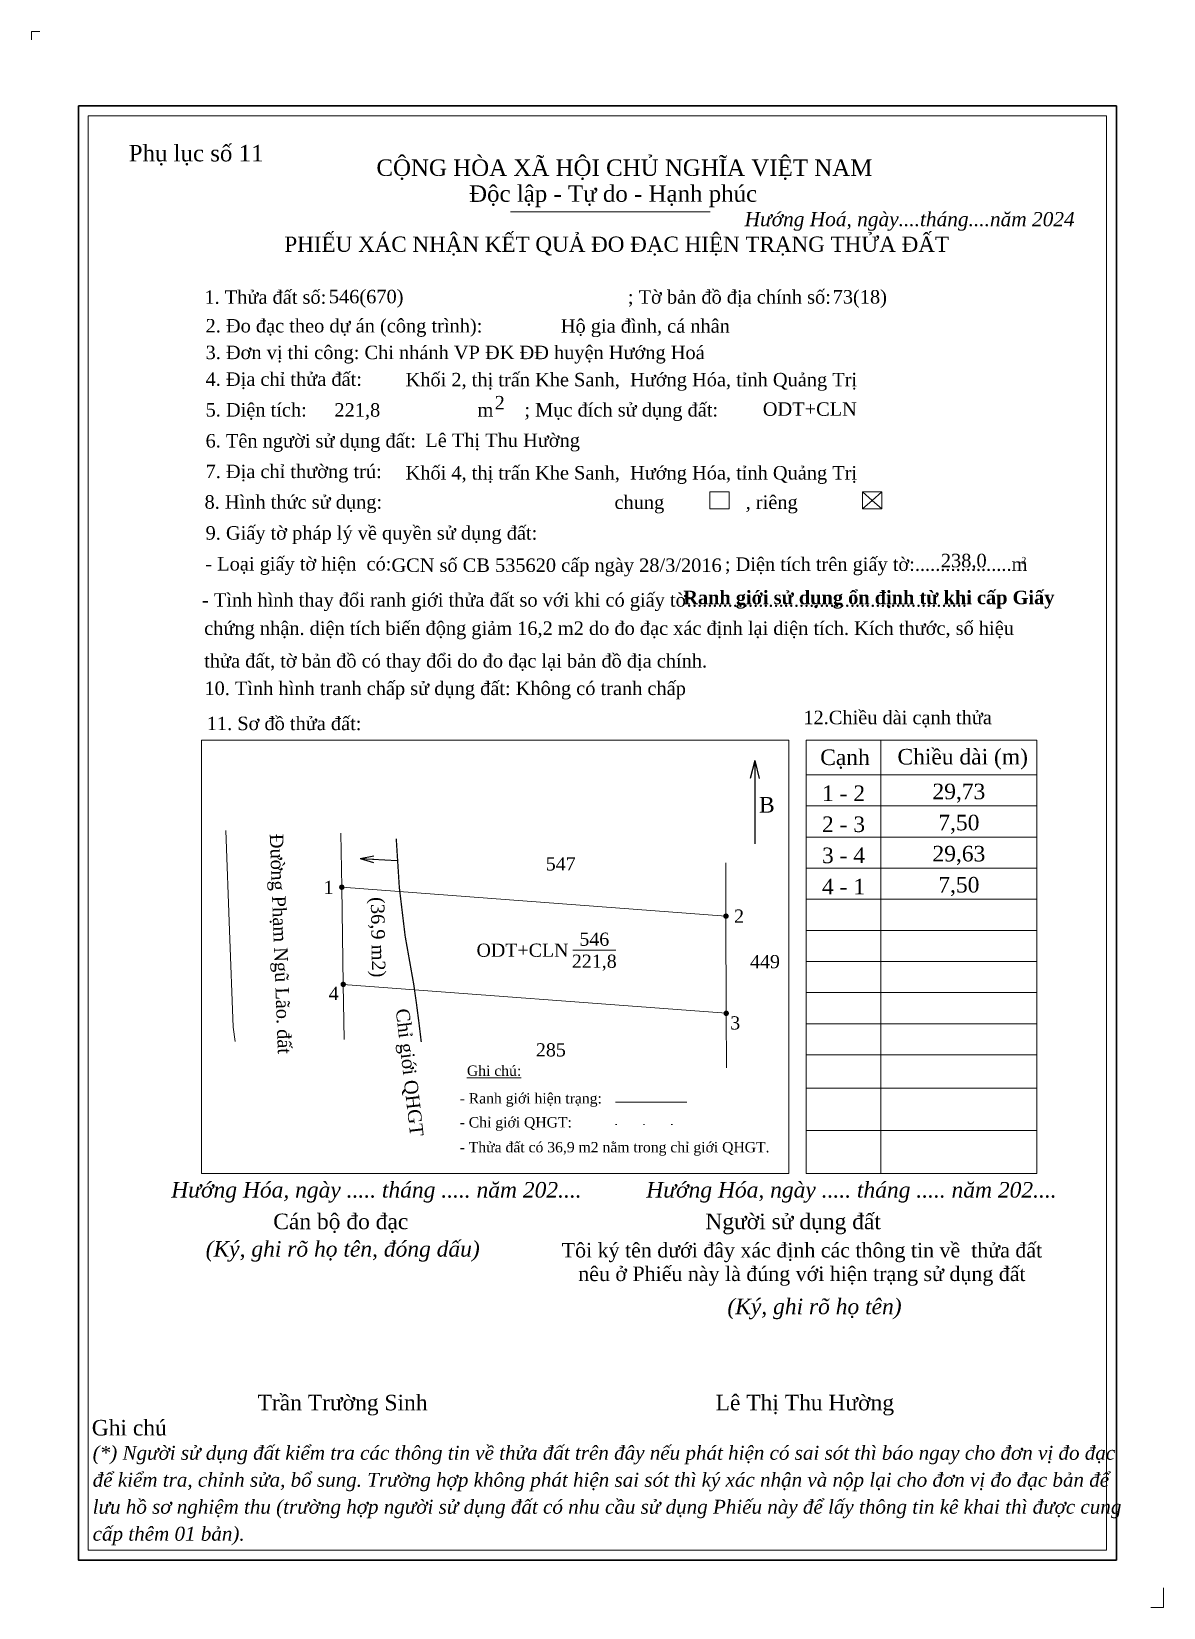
# Model space of a CAD drawing. Header units: metres. Extents: x 551048 to 551135, y 1839151 to 1839273.
import ezdxf
from ezdxf.enums import TextEntityAlignment as Align

# ---------------------------------------------------------------- set-up
doc = ezdxf.new("R2010")
doc.units = ezdxf.units.M
doc.header["$MEASUREMENT"] = 0
doc.linetypes.add('DGN Style 1', pattern=[2.047948, 0.003408, -2.04454])
doc.linetypes.add('{qui hoach}', pattern=[1.31, 0.01, -1.3])
for name, color, linetype, lineweight in [('Level 1', 7, 'Continuous', 0), ('Level 10', 7, 'Continuous', 0), ('Level 16', 7, 'Continuous', 0), ('Level 2', 7, 'Continuous', 0), ('Level 20', 7, 'Continuous', 0), ('Level 24', 7, 'Continuous', 0), ('Level 30', 7, 'Continuous', 0), ('Level 6', 7, 'Continuous', 0), ('Level 9', 7, 'Continuous', 0)]:
    doc.layers.add(name, color=color, linetype=linetype, lineweight=lineweight)
doc.styles.add('Style-Times New Roman', font='times.ttf')
doc.styles.add('Style-Times New Roman IF', font='timesi.ttf')
doc.styles.add('Style-Vntime', font='Vntime.shx')
doc.styles.add('Times New Roman', font='times.ttf')
doc.dimstyles.get("Standard").update_dxf_attribs({"dimtxt": 0.18, "dimasz": 0.18, "dimexe": 0.18, "dimexo": 0.0625, "dimgap": 0.09, "dimtad": 0, "dimtih": 1, "dimtoh": 1, "dimdec": 4, "dimzin": 0, "dimdsep": 46, "dimtxsty": 'Standard', "dimcen": 0.09, "dimadec": 0, "dimazin": 0, "dimtfac": 1, "dimtdec": 4, "dimtofl": 0, "dimtmove": 0, "dimatfit": 3, "dimfxl": 1, "dimtolj": 1, "dimtzin": 0, "dimarcsym": 0})

# ---------------------------------------------------------------- blocks, each defined once
blk = doc.blocks.new('TerminatorOpen_0.5')
at = {"color": 0, "linetype": 'ByBlock', "lineweight": -2}
for q in [(-1, 0.25), (-1, 0), (-1, -0.25)]:
    blk.add_line((0, 0), q, dxfattribs=at)
blk = doc.blocks.new('N_THUA')
at = {"layer": 'Level 6', "color": 7, "linetype": 'Continuous', "lineweight": 0}
blk.add_line((0, 0), (3.3, 0), dxfattribs=at)
at = {"layer": 'Level 6', "color": 7, "linetype": 'Continuous', "lineweight": 0, "style": 'Style-Times New Roman'}
for s, p in [('546', (1.65, 0.85)), ('221,8', (1.65, -0.85))]:
    blk.add_text(s, height=1.017, dxfattribs=at).set_placement(p, align=Align.MIDDLE_CENTER)
blk.add_text('ODT+CLN', height=1.017, dxfattribs=at).set_placement((-0.34, 0), align=Align.MIDDLE_RIGHT)

msp = doc.modelspace()

# ---------------------------------------------------------------- hatches: boundary and pattern name
at = {"layer": 'Level 20', "linetype": 'Continuous', "lineweight": 0}
h = msp.add_hatch(color=7, dxfattribs=at)
edge = h.paths.add_edge_path()
edge.add_arc((551071.59, 1839206.94), 0.212, 0, 360)
h = msp.add_hatch(color=7, dxfattribs=at)
edge = h.paths.add_edge_path()
edge.add_arc((551101.23, 1839204.71), 0.212, 0, 360)
h = msp.add_hatch(color=7, dxfattribs=at)
edge = h.paths.add_edge_path()
edge.add_arc((551071.7, 1839199.44), 0.212, 0, 360)
h = msp.add_hatch(color=7, dxfattribs=at)
edge = h.paths.add_edge_path()
edge.add_arc((551101.25, 1839197.21), 0.212, 0, 360)

# ---------------------------------------------------------------- linework, layer by layer
at = {"layer": 'Level 10', "color": 7, "linetype": 'Continuous', "lineweight": 0}
for p, q in [((551071.59, 1839206.94), (551101.23, 1839204.71)), ((551071.59, 1839206.94), (551071.7, 1839199.44)), ((551101.23, 1839204.71), (551101.25, 1839197.21)), ((551071.7, 1839199.44), (551101.25, 1839197.21))]:
    msp.add_line(p, q, dxfattribs=at)
at = {"layer": 'Level 16', "color": 7, "linetype": 'Continuous', "lineweight": 0}
for p, q in [((551071.52, 1839211.12), (551071.59, 1839206.94)), ((551101.21, 1839208.82), (551101.23, 1839204.71)), ((551071.7, 1839199.44), (551071.77, 1839195.19)), ((551101.25, 1839197.21), (551101.26, 1839192.99))]:
    msp.add_line(p, q, dxfattribs=at)
at = {"layer": 'Level 16', "color": 250, "linetype": 'Continuous', "lineweight": 0, "flags": 128}
msp.add_lwpolyline([(551062.64, 1839211.31), (551062.93, 1839203.59), (551063.2, 1839196.15), (551063.35, 1839195.03)], dxfattribs=at)
at = {"layer": 'Level 2', "color": 3, "linetype": 'Continuous', "lineweight": 0, "flags": 128}
for points in [[(551047.65, 1839272.32), (551047.65, 1839272.97), (551048.3, 1839272.97)], [(551134.98, 1839152.88), (551134.98, 1839151.36), (551134.02, 1839151.36)]]:
    msp.add_lwpolyline(points, dxfattribs=at)
at = {"layer": 'Level 24', "color": 7, "linetype": 'Continuous', "lineweight": 30, "flags": 128}
msp.add_lwpolyline([(551051.27, 1839267.23), (551131.36, 1839267.23), (551131.36, 1839155.01), (551051.27, 1839155.01), (551051.27, 1839267.23)], close=True, dxfattribs=at)
at = {"layer": 'Level 24', "color": 7, "linetype": 'Continuous', "lineweight": 0, "flags": 128}
msp.add_lwpolyline([(551052.03, 1839266.47), (551130.6, 1839266.47), (551130.6, 1839155.77), (551052.03, 1839155.77), (551052.03, 1839266.47)], close=True, dxfattribs=at)
at = {"layer": 'Level 24', "color": 7, "linetype": 'Continuous', "lineweight": 13, "flags": 128}
msp.add_lwpolyline([(551060.76, 1839218.28), (551106.09, 1839218.28), (551106.09, 1839184.85), (551060.76, 1839184.85), (551060.76, 1839218.28)], close=True, dxfattribs=at)
at = {"layer": 'Level 30', "color": 5, "linetype": 'Continuous', "lineweight": 13}
for p, q in [((551084.61, 1839259.07), (551100.02, 1839259.07)), ((551111.77, 1839237.45), (551113.26, 1839237.45)), ((551111.77, 1839236.13), (551111.77, 1839237.45)), ((551113.26, 1839236.13), (551113.26, 1839237.45)), ((551111.77, 1839236.13), (551113.26, 1839236.13)), ((551113.18, 1839215.61), (551113.18, 1839218.29)), ((551107.42, 1839215.61), (551113.18, 1839215.61)), ((551107.42, 1839213.21), (551107.42, 1839215.61)), ((551113.18, 1839215.61), (551125.22, 1839215.61)), ((551113.18, 1839213.21), (551113.18, 1839215.61)), ((551125.22, 1839213.21), (551125.22, 1839215.61)), ((551107.42, 1839210.81), (551107.42, 1839213.21)), ((551113.18, 1839210.81), (551113.18, 1839213.21)), ((551125.22, 1839210.81), (551125.22, 1839213.21)), ((551107.42, 1839208.41), (551107.42, 1839210.81)), ((551113.18, 1839208.41), (551113.18, 1839210.81)), ((551125.22, 1839208.41), (551125.22, 1839210.81)), ((551107.42, 1839206.01), (551107.42, 1839208.41)), ((551113.18, 1839206.01), (551113.18, 1839208.41)), ((551125.22, 1839206.01), (551125.22, 1839208.41)), ((551107.42, 1839203.61), (551107.42, 1839206.01)), ((551113.18, 1839203.61), (551113.18, 1839206.01)), ((551125.22, 1839203.61), (551125.22, 1839206.01)), ((551107.42, 1839201.21), (551107.42, 1839203.61)), ((551113.18, 1839201.21), (551113.18, 1839203.61)), ((551125.22, 1839201.21), (551125.22, 1839203.61)), ((551107.42, 1839198.81), (551107.42, 1839201.21)), ((551113.18, 1839198.81), (551113.18, 1839201.21)), ((551125.22, 1839198.81), (551125.22, 1839201.21)), ((551107.42, 1839196.41), (551107.42, 1839198.81)), ((551113.18, 1839196.41), (551113.18, 1839198.81)), ((551125.22, 1839196.41), (551125.22, 1839198.81)), ((551107.42, 1839194.01), (551107.42, 1839196.41)), ((551113.18, 1839194.01), (551113.18, 1839196.41)), ((551125.22, 1839194.01), (551125.22, 1839196.41)), ((551107.42, 1839191.44), (551107.42, 1839194.01)), ((551113.18, 1839191.44), (551113.18, 1839194.01)), ((551125.22, 1839191.44), (551125.22, 1839194.01)), ((551107.42, 1839188.17), (551107.42, 1839191.44)), ((551113.18, 1839188.17), (551113.18, 1839191.44)), ((551125.22, 1839188.17), (551125.22, 1839191.44)), ((551113.18, 1839184.85), (551113.18, 1839188.17))]:
    msp.add_line(p, q, dxfattribs=at)
at = {"layer": 'Level 30', "color": 5, "linetype": 'Continuous', "lineweight": 0}
for p, q in [((551111.77, 1839237.45), (551112.51, 1839236.79)), ((551111.77, 1839236.13), (551112.51, 1839236.79)), ((551112.51, 1839236.79), (551113.26, 1839237.45)), ((551112.51, 1839236.79), (551113.26, 1839236.13)), ((551107.42, 1839213.21), (551113.18, 1839213.21)), ((551113.18, 1839213.21), (551125.22, 1839213.21)), ((551107.42, 1839210.81), (551113.18, 1839210.81)), ((551113.18, 1839210.81), (551125.22, 1839210.81)), ((551107.42, 1839208.41), (551113.18, 1839208.41)), ((551113.18, 1839208.41), (551125.22, 1839208.41)), ((551107.42, 1839206.01), (551113.18, 1839206.01)), ((551113.18, 1839206.01), (551125.22, 1839206.01)), ((551107.42, 1839203.61), (551113.18, 1839203.61)), ((551113.18, 1839203.61), (551125.22, 1839203.61)), ((551107.42, 1839201.21), (551113.18, 1839201.21)), ((551113.18, 1839201.21), (551125.22, 1839201.21)), ((551107.42, 1839198.81), (551113.18, 1839198.81)), ((551113.18, 1839198.81), (551125.22, 1839198.81)), ((551107.42, 1839196.41), (551113.18, 1839196.41)), ((551113.18, 1839196.41), (551125.22, 1839196.41)), ((551107.42, 1839194.01), (551113.18, 1839194.01)), ((551113.18, 1839194.01), (551125.22, 1839194.01)), ((551107.42, 1839191.44), (551113.18, 1839191.44)), ((551113.18, 1839191.44), (551125.22, 1839191.44)), ((551092.71, 1839190.36), (551098.2, 1839190.36)), ((551107.42, 1839188.17), (551113.18, 1839188.17)), ((551113.18, 1839188.17), (551125.22, 1839188.17))]:
    msp.add_line(p, q, dxfattribs=at)
at = {"layer": 'Level 30', "color": 5, "linetype": 'DGN Style 1', "lineweight": 0}
msp.add_line((551092.71, 1839188.62), (551098.2, 1839188.62), dxfattribs=at)
at = {"layer": 'Level 30', "color": 5, "linetype": 'Continuous', "lineweight": 13, "flags": 128}
for points in [[(551131.36, 1839267.23), (551131.36, 1839155.01), (551051.27, 1839155.01), (551051.27, 1839267.23), (551131.36, 1839267.23)], [(551101.48, 1839237.45), (551101.48, 1839236.13), (551099.98, 1839236.13), (551099.98, 1839237.45), (551101.48, 1839237.45)], [(551107.42, 1839215.61), (551107.42, 1839218.29), (551113.18, 1839218.29)], [(551113.18, 1839218.29), (551125.22, 1839218.29), (551125.22, 1839215.61)], [(551107.42, 1839188.17), (551107.42, 1839184.85), (551113.18, 1839184.85)], [(551113.18, 1839184.85), (551125.22, 1839184.85), (551125.22, 1839188.17)]]:
    msp.add_lwpolyline(points, dxfattribs=at)
at = {"layer": 'Level 30', "color": 5, "linetype": '{qui hoach}', "lineweight": 0, "ltscale": 0.5, "const_width": 0.1, "flags": 128}
for points in [[(551075.79, 1839210.69, 0.042396), (551077.14, 1839199.44)], [(551077.72, 1839194.99, 0.008192), (551077.14, 1839199.44)]]:
    msp.add_lwpolyline(points, format="xyb", dxfattribs=at)

# ---------------------------------------------------------------- block references
at = {"layer": 'Level 6', "color": 7, "linetype": 'Continuous', "lineweight": 0}
msp.add_blockref('N_THUA', (551089.42, 1839202.08), dxfattribs=at)

# ---------------------------------------------------------------- texts
at = {"layer": 'Level 1', "color": 5, "linetype": 'Continuous', "lineweight": 0, "style": 'Style-Times New Roman'}
for s, rotation, p in [('Đường Phạm Ngũ Lão. đất', 272.1249, (551066.03, 1839211.04)), ('(36,9 m2)', 270.8954, (551073.83, 1839206.17)), ('Chỉ giới QHGT', 276.5247, (551075.75, 1839197.51))]:
    msp.add_text(s, height=1.04, rotation=rotation, dxfattribs=at).set_placement(p)
at = {"layer": 'Level 10', "color": 5, "linetype": 'Continuous', "lineweight": 0}
for s, height, style, p in [('546(670)', 1.04, 'Style-Times New Roman', (551070.59, 1839252)), ('73(18)', 1.04, 'Style-Times New Roman', (551109.46, 1839251.98)), ('Khối 2, thị trấn Khe Sanh,  Hướng Hóa, tỉnh Quảng Trị', 1.04, 'Style-Times New Roman', (551076.51, 1839245.59)), ('221,8', 1.04, 'Style-Times New Roman', (551071.02, 1839243.25)), ('ODT+CLN', 1.04, 'Style-Times New Roman', (551104.07, 1839243.32)), ('Lê Thị Thu Hường', 1.04, 'Style-Times New Roman', (551078.03, 1839240.91)), ('Khối 4, thị trấn Khe Sanh,  Hướng Hóa, tỉnh Quảng Trị', 1.04, 'Style-Times New Roman', (551076.51, 1839238.4)), ('GCN số CB 535620 cấp ngày 28/3/2016', 1.04, 'Style-Times New Roman', (551075.42, 1839231.27)), ('238,0', 1.04, 'Style-Times New Roman', (551117.81, 1839231.63)), (' chứng nhận. diện tích biến động giảm 16,2 m2 do đo đạc xác định lại diện tích. Kích thước, số hiệu ', 1.04, 'Style-Times New Roman', (551060.58, 1839226.41)), (' thửa đất, tờ bản đồ có thay đổi do đo đạc lại bản đồ địa chính.', 1.04, 'Style-Times New Roman', (551060.58, 1839223.89)), ('Hướng Hóa, ngày ..... tháng ..... năm 202....', 1.2, 'Style-Times New Roman IF', (551058.43, 1839182.99)), ('Hướng Hóa, ngày ..... tháng ..... năm 202....', 1.2, 'Style-Times New Roman IF', (551095.08, 1839182.99))]:
    msp.add_text(s, height=height, dxfattribs=dict(at, style=style)).set_placement(p)
at = {"layer": 'Level 10', "color": 5, "linetype": 'Continuous', "lineweight": 0, "insert": (551097.93, 1839228.43), "char_height": 1.04, "attachment_point": 7, "line_spacing_factor": 1.38, "style": 'Style-Times New Roman'}
msp.add_mtext('\\fTimes New Roman|b1|i0|c00|p23;Ranh giới sử dụng ổn định từ khi cấp Giấy \\P', dxfattribs=at)
at = {"layer": 'Level 10', "color": 5, "linetype": 'Continuous', "char_height": 1.2, "attachment_point": 5, "line_spacing_factor": 0.72, "style": 'Times New Roman'}
for s, insert in [('1 - 2', (551110.3, 1839214.19)), ('29,73', (551119.2, 1839214.19)), ('2 - 3', (551110.3, 1839211.79)), ('7,50', (551119.2, 1839211.79)), ('3 - 4', (551110.3, 1839209.39)), ('29,63', (551119.2, 1839209.39)), ('4 - 1', (551110.3, 1839206.99)), ('7,50', (551119.2, 1839206.99))]:
    msp.add_mtext(s, dxfattribs=dict(at, insert=insert))
at = {"layer": 'Level 16', "color": 5, "linetype": 'Continuous', "lineweight": 0, "style": 'Style-Vntime'}
for s, p in [('547', (551088.48, 1839208.74)), ('449', (551104.24, 1839201.2)), ('285', (551087.72, 1839194.39))]:
    msp.add_text(s, height=1.017, dxfattribs=at).set_placement(p, align=Align.MIDDLE_CENTER)
at = {"layer": 'Level 30', "color": 5, "linetype": 'Continuous', "lineweight": 0}
for s, height, style, p in [('Phụ lục số 11', 1.2707, 'Style-Times New Roman', (551055.15, 1839262.95)), ('CỘNG HÒA XÃ HỘI CHỦ NGHĨA VIỆT NAM', 1.2721, 'Style-Times New Roman', (551074.26, 1839261.83)), ('Độc lập - Tự do - Hạnh phúc', 1.2721, 'Style-Times New Roman', (551081.41, 1839259.83)), ('Hướng Hoá, ngày....tháng....năm 2024', 1.09, 'Style-Times New Roman IF', (551102.67, 1839257.95)), ('1. Thửa đất số:', 1.04, 'Style-Times New Roman', (551060.99, 1839251.96)), ('; Tờ bản đồ địa chính số:', 1.04, 'Style-Times New Roman', (551093.66, 1839251.97)), ('2. Đo đạc theo dự án (công trình):', 1.04, 'Style-Times New Roman', (551061.08, 1839249.75)), ('Hộ gia đình, cá nhân', 1.04, 'Style-Times New Roman', (551088.49, 1839249.73)), ('3. Đơn vị thi công: Chi nhánh VP ĐK ĐĐ huyện Hướng Hoá', 1.04, 'Style-Times New Roman', (551061.08, 1839247.69)), ('4. Địa chỉ thửa đất:', 1.04, 'Style-Times New Roman', (551061.08, 1839245.63)), ('5. Diện tích:', 1.04, 'Style-Times New Roman', (551061.08, 1839243.26)), ('m', 1.04, 'Style-Times New Roman', (551082.06, 1839243.26)), ('2', 1.04, 'Style-Times New Roman', (551083.38, 1839243.81)), ('; Mục đích sử dụng đất:', 1.04, 'Style-Times New Roman', (551085.68, 1839243.26)), ('6. Tên người sử dụng đất:', 1.04, 'Style-Times New Roman', (551061.08, 1839240.87)), ('7. Địa chỉ thường trú:', 1.04, 'Style-Times New Roman', (551061.08, 1839238.51)), ('chung                , riêng', 1.04, 'Style-Times New Roman', (551092.63, 1839236.13)), ('9. Giấy tờ pháp lý về quyền sử dụng đất:', 1.04, 'Style-Times New Roman', (551061.08, 1839233.76)), ('     - Loại giấy tờ hiện  có:', 1.04, 'Style-Times New Roman', (551059.1, 1839231.38)), ('     ; Diện tích trên giấy tờ:...................m', 1.04, 'Style-Times New Roman', (551099.18, 1839231.35)), ('2', 0.52, 'Style-Times New Roman', (551124.01, 1839231.91)), ('     - Tình hình thay đổi ranh giới thửa đất so với khi có giấy tờ:......................................................', 1.04, 'Style-Times New Roman', (551058.84, 1839228.59)), ('10. Tình hình tranh chấp sử dụng đất: Không có tranh chấp', 1.04, 'Style-Times New Roman', (551060.99, 1839221.77)), ('12.Chiều dài cạnh thửa', 1.04, 'Style-Times New Roman', (551107.2, 1839219.52)), ('11. Sơ đồ thửa đất:', 1.04, 'Style-Times New Roman', (551061.17, 1839219.06)), ('Cạnh', 1.2, 'Style-Times New Roman', (551108.5, 1839216.37)), ('Chiều dài (m)', 1.2, 'Style-Times New Roman', (551114.46, 1839216.41)), ('B', 1.2, 'Style-Times New Roman', (551103.78, 1839212.7)), ('- Ranh giới hiện trạng:', 0.8, 'Style-Times New Roman', (551080.68, 1839190.25)), ('- Chỉ giới QHGT:', 0.8, 'Style-Times New Roman', (551080.68, 1839188.4)), ('- Thửa đất có 36,9 m2 nằm trong chỉ giới QHGT.', 0.8, 'Style-Times New Roman', (551080.68, 1839186.48)), ('Cán bộ đo đạc', 1.2, 'Style-Times New Roman', (551066.3, 1839180.55)), ('Người sử dụng đất', 1.2, 'Style-Times New Roman', (551099.64, 1839180.55)), ('(Ký, ghi rõ họ tên)', 1.2, 'Style-Times New Roman IF', (551101.34, 1839173.99)), ('Trần Trường Sinh', 1.2, 'Style-Times New Roman', (551065.09, 1839166.57)), ('Lê Thị Thu Hường', 1.2, 'Style-Times New Roman', (551100.43, 1839166.57)), ('Ghi chú', 1.2, 'Style-Times New Roman', (551052.3, 1839164.63))]:
    msp.add_text(s, height=height, dxfattribs=dict(at, style=style)).set_placement(p)
at = {"layer": 'Level 30', "color": 5, "linetype": 'Continuous', "lineweight": 0, "style": 'Style-Times New Roman'}
for s, height, p in [('PHIẾU XÁC NHẬN KẾT QUẢ ĐO ĐẠC HIỆN TRẠNG THỬA ĐẤT', 1.1777, (551092.8, 1839256.56)), ('%%uGhi chú:%%U', 0.8, (551083.34, 1839192.78))]:
    msp.add_text(s, height=height, dxfattribs=at).set_placement(p, align=Align.MIDDLE_CENTER)
at = {"layer": 'Level 30', "color": 5, "linetype": 'Continuous', "lineweight": 13, "style": 'Style-Times New Roman'}
msp.add_text('8. Hình thức sử dụng:', height=1.04, dxfattribs=at).set_placement((551061, 1839236.15))
at = {"layer": 'Level 30', "color": 5, "linetype": 'Continuous', "lineweight": 0, "style": 'Style-Times New Roman IF'}
msp.add_text('(Ký, ghi rõ họ tên, đóng dấu)', height=1.2, dxfattribs=at).set_placement((551071.66, 1839178.43), align=Align.CENTER)
at = {"layer": 'Level 30', "color": 5, "linetype": 'Continuous', "lineweight": 0, "insert": (551107.09, 1839181.31), "char_height": 1.12, "attachment_point": 2, "line_spacing_factor": 0.974979, "style": 'Style-Times New Roman'}
msp.add_mtext('\\PTôi ký tên dưới đây xác định các thông tin về  thửa đất \\Pnêu ở Phiếu này là đúng với hiện trạng sử dụng đất', dxfattribs=at)
at = {"layer": 'Level 30', "color": 5, "linetype": 'DGN Style 1', "lineweight": 13, "insert": (551052.37, 1839163.83), "char_height": 1.07501, "attachment_point": 1, "line_spacing_factor": 1.161605, "style": 'Style-Times New Roman IF'}
msp.add_mtext('(*) Người sử dụng đất kiểm tra các thông tin về thửa đất trên đây nếu phát hiện có sai sót thì báo ngay cho đơn vị đo đạc \\Pđể kiểm tra, chỉnh sửa, bổ sung. Trường hợp không phát hiện sai sót thì ký xác nhận và nộp lại cho đơn vị đo đạc bản để \\Plưu hồ sơ nghiệm thu (trường hợp người sử dụng đất có nhu cầu sử dụng Phiếu này để lấy thông tin kê khai thì được cung \\Pcấp thêm 01 bản).', dxfattribs=at)
at = {"layer": 'Level 9', "color": 7, "linetype": 'Continuous', "lineweight": 0, "style": 'Style-Times New Roman'}
for s, p in [('1', (551070.57, 1839206.93)), ('2', (551102.24, 1839204.71)), ('4', (551070.96, 1839198.74)), ('3', (551101.94, 1839196.47))]:
    msp.add_text(s, height=1.02, dxfattribs=at).set_placement(p, align=Align.MIDDLE_CENTER)

# ---------------------------------------------------------------- leaders
at = {"layer": 'Level 16', "color": 7, "linetype": 'Continuous', "lineweight": 0}
msp.add_leader([(551073.01, 1839209.16), (551075.87, 1839208.99)], dimstyle='Standard', override={"dimtxt": 1.04, "dimasz": 1.04, "dimgap": 0.52, "dimtad": 1, "dimtxsty": 'Style-Times New Roman', "dimldrblk": 'TerminatorOpen_0.5'}, dxfattribs=at)
at = {"layer": 'Level 30', "color": 5, "lineweight": 30}
msp.add_leader([(551103.45, 1839216.72), (551103.46, 1839210.3)], dimstyle='Standard', override={"dimtxt": 1.39992, "dimasz": 1.39992, "dimgap": 0.69996, "dimtad": 1, "dimtxsty": 'Style-Vntime', "dimldrblk": 'TerminatorOpen_0.5'}, dxfattribs=at)

doc.saveas('drawing.dxf')
